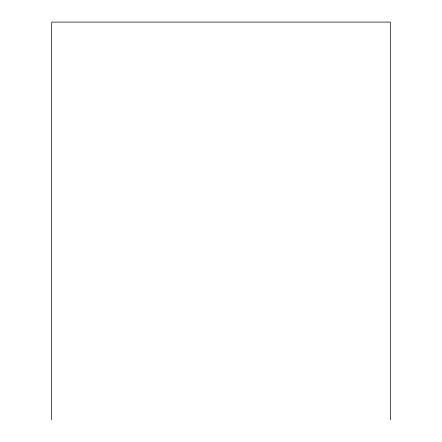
<?xml version="1.0" encoding="UTF-8"?>
<svg xmlns="http://www.w3.org/2000/svg" width="442" height="442" viewBox="0 0 442 442"><rect width="100%" height="100%" fill="white"/><g stroke="black" fill="none" stroke-linecap="round" stroke-linejoin="round"><path stroke-width="0.66" d="M390.314 419.9L390.314 22.1L51.686 22.1L51.686 419.9"/></g></svg>
